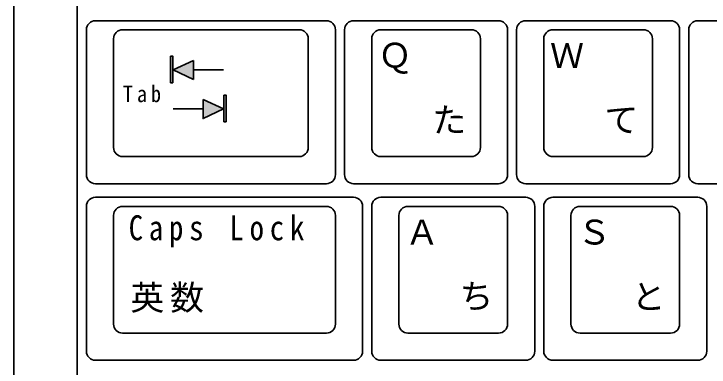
# Model space of a CAD drawing. Units: millimetres, scale not verified. Extents: x -27958 to 16946, y -4245 to 4259.
# Drawn here: x -5341 to -5264.2, y 2571.4 to 2610.4 of the extents above; entities that cross this region are included whole.
import ezdxf
from ezdxf.enums import TextEntityAlignment as Align

# ---------------------------------------------------------------- set-up
doc = ezdxf.new("R2010")
doc.units = ezdxf.units.MM
doc.header["$LTSCALE"] = 30
doc.layers.add('0-0', color=7, linetype='Continuous', lineweight=35)
doc.styles.add('ＭＳ ゴシック', font='')
doc.styles.get('ＭＳ ゴシック').set_extended_font_data('MS Gothic')

msp = doc.modelspace()

# ---------------------------------------------------------------- linework, layer by layer
at = {"layer": '0-0'}
for p, q in [((-5340.98, 2697.12), (-5340.98, 2525.12)), ((-5333.98, 2697.12), (-5333.98, 2532.12)), ((-5306.48, 2609.62), (-5331.98, 2609.62)), ((-5287.48, 2609.62), (-5303.48, 2609.62)), ((-5284.48, 2609.62), (-5268.48, 2609.62)), ((-5265.48, 2609.62), (-5249.48, 2609.62)), ((-5332.98, 2608.62), (-5332.98, 2592.62)), ((-5309.48, 2608.62), (-5328.98, 2608.62)), ((-5305.48, 2608.62), (-5305.48, 2592.62)), ((-5304.48, 2608.62), (-5304.48, 2592.62)), ((-5300.48, 2608.62), (-5290.48, 2608.62)), ((-5286.48, 2608.62), (-5286.48, 2592.62)), ((-5285.48, 2608.62), (-5285.48, 2592.62)), ((-5271.48, 2608.62), (-5281.48, 2608.62)), ((-5267.48, 2608.62), (-5267.48, 2592.62)), ((-5266.48, 2608.62), (-5266.48, 2592.62)), ((-5329.98, 2607.62), (-5329.98, 2595.62)), ((-5308.48, 2607.62), (-5308.48, 2595.62)), ((-5301.48, 2607.62), (-5301.48, 2595.62)), ((-5289.48, 2607.62), (-5289.48, 2595.62)), ((-5282.48, 2607.62), (-5282.48, 2595.62)), ((-5270.48, 2607.62), (-5270.48, 2595.62)), ((-5323.39, 2604.18), (-5321.14, 2605.23)), ((-5321.14, 2605.23), (-5321.14, 2603.13)), ((-5323.39, 2604.18), (-5321.14, 2603.13)), ((-5321.14, 2604.18), (-5317.83, 2604.18)), ((-5317.83, 2599.87), (-5320.09, 2600.92)), ((-5320.09, 2599.87), (-5323.39, 2599.87)), ((-5328.98, 2594.62), (-5309.48, 2594.62)), ((-5300.48, 2594.62), (-5290.48, 2594.62)), ((-5281.48, 2594.62), (-5271.48, 2594.62)), ((-5331.98, 2591.62), (-5306.48, 2591.62)), ((-5303.48, 2591.62), (-5287.48, 2591.62)), ((-5284.48, 2591.62), (-5268.48, 2591.62)), ((-5265.48, 2591.62), (-5249.48, 2591.62)), ((-5303.48, 2590.12), (-5331.98, 2590.12)), ((-5300.48, 2590.12), (-5284.48, 2590.12)), ((-5265.48, 2590.12), (-5281.48, 2590.12)), ((-5332.98, 2589.12), (-5332.98, 2573.12)), ((-5306.48, 2589.12), (-5328.98, 2589.12)), ((-5302.48, 2589.12), (-5302.48, 2573.12)), ((-5301.48, 2589.12), (-5301.48, 2573.12)), ((-5297.48, 2589.12), (-5287.48, 2589.12)), ((-5283.48, 2589.12), (-5283.48, 2573.12)), ((-5282.48, 2589.12), (-5282.48, 2573.12)), ((-5278.48, 2589.12), (-5268.48, 2589.12)), ((-5264.48, 2589.12), (-5264.48, 2573.12)), ((-5329.98, 2588.12), (-5329.98, 2576.12)), ((-5305.48, 2588.12), (-5305.48, 2576.12)), ((-5298.48, 2588.12), (-5298.48, 2576.12)), ((-5286.48, 2588.12), (-5286.48, 2576.12)), ((-5279.48, 2588.12), (-5279.48, 2576.12)), ((-5267.48, 2588.12), (-5267.48, 2576.12)), ((-5328.98, 2575.12), (-5306.48, 2575.12)), ((-5297.48, 2575.12), (-5287.48, 2575.12)), ((-5278.48, 2575.12), (-5268.48, 2575.12)), ((-5331.98, 2572.12), (-5303.48, 2572.12)), ((-5300.48, 2572.12), (-5284.48, 2572.12)), ((-5281.48, 2572.12), (-5265.48, 2572.12))]:
    msp.add_line(p, q, dxfattribs=at)
for points in [[(-5323.68, 2605.72), (-5323.44, 2605.72), (-5323.44, 2602.77), (-5323.68, 2602.77)], [(-5317.8, 2601.41), (-5317.55, 2601.41), (-5317.55, 2598.46), (-5317.8, 2598.46)]]:
    msp.add_lwpolyline(points, close=True, dxfattribs=at)
msp.add_lwpolyline([(-5317.83, 2599.87), (-5320.09, 2598.82), (-5320.09, 2600.92)], dxfattribs=at)
for centre, start, end in [((-5331.98, 2608.62), 90, 180), ((-5306.48, 2608.62), 0, 90), ((-5303.48, 2608.62), 90, 180), ((-5287.48, 2608.62), 0, 90), ((-5284.48, 2608.62), 90, 180), ((-5268.48, 2608.62), 0, 90), ((-5265.48, 2608.62), 90, 180), ((-5328.98, 2607.62), 90, 180), ((-5309.48, 2607.62), 0, 90), ((-5300.48, 2607.62), 90, 180), ((-5290.48, 2607.62), 0, 90), ((-5281.48, 2607.62), 90, 180), ((-5271.48, 2607.62), 0, 90), ((-5328.98, 2595.62), 180, 270), ((-5309.48, 2595.62), 270, 0), ((-5300.48, 2595.62), 180, 270), ((-5290.48, 2595.62), 270, 0), ((-5281.48, 2595.62), 180, 270), ((-5271.48, 2595.62), 270, 0), ((-5331.98, 2592.62), 180, 270), ((-5306.48, 2592.62), 270, 0), ((-5303.48, 2592.62), 180, 270), ((-5287.48, 2592.62), 270, 0), ((-5284.48, 2592.62), 180, 270), ((-5268.48, 2592.62), 270, 0), ((-5265.48, 2592.62), 180, 270), ((-5331.98, 2589.12), 90, 180), ((-5303.48, 2589.12), 0, 90), ((-5300.48, 2589.12), 90, 180), ((-5284.48, 2589.12), 0, 90), ((-5281.48, 2589.12), 90, 180), ((-5265.48, 2589.12), 0, 90), ((-5328.98, 2588.12), 90, 180), ((-5306.48, 2588.12), 0, 90), ((-5297.48, 2588.12), 90, 180), ((-5287.48, 2588.12), 0, 90), ((-5278.48, 2588.12), 90, 180), ((-5268.48, 2588.12), 0, 90), ((-5328.98, 2576.12), 180, 270), ((-5306.48, 2576.12), 270, 0), ((-5297.48, 2576.12), 180, 270), ((-5287.48, 2576.12), 270, 0), ((-5278.48, 2576.12), 180, 270), ((-5268.48, 2576.12), 270, 0), ((-5331.98, 2573.12), 180, 270), ((-5303.48, 2573.12), 270, 0), ((-5300.48, 2573.12), 180, 270), ((-5284.48, 2573.12), 270, 0), ((-5281.48, 2573.12), 180, 270), ((-5265.48, 2573.12), 270, 0)]:
    msp.add_arc(centre, 1, start, end, dxfattribs=at)
for points in [[(-5323.56, 2604.24), (-5323.44, 2605.72), (-5323.68, 2605.72)], [(-5323.56, 2604.24), (-5323.68, 2605.72), (-5323.68, 2602.77)], [(-5323.56, 2604.24), (-5323.44, 2602.77), (-5323.44, 2605.72)], [(-5321.89, 2604.18), (-5321.14, 2605.23), (-5323.39, 2604.18)], [(-5321.89, 2604.18), (-5321.14, 2603.13), (-5321.14, 2605.23)], [(-5323.56, 2604.24), (-5323.68, 2602.77), (-5323.44, 2602.77)], [(-5321.89, 2604.18), (-5323.39, 2604.18), (-5321.14, 2603.13)], [(-5317.67, 2599.93), (-5317.55, 2601.41), (-5317.8, 2601.41)], [(-5317.67, 2599.93), (-5317.8, 2601.41), (-5317.8, 2598.46)], [(-5317.67, 2599.93), (-5317.55, 2598.46), (-5317.55, 2601.41)], [(-5319.34, 2599.87), (-5317.83, 2599.87), (-5320.09, 2600.92)], [(-5319.34, 2599.87), (-5320.09, 2600.92), (-5320.09, 2598.82)], [(-5319.34, 2599.87), (-5320.09, 2598.82), (-5317.83, 2599.87)], [(-5317.67, 2599.93), (-5317.8, 2598.46), (-5317.55, 2598.46)]]:
    msp.add_solid(points, dxfattribs=at)

# ---------------------------------------------------------------- texts
at = {"layer": '0-0', "style": 'ＭＳ ゴシック'}
for s, p in [('Ｑ', (-5300.79, 2603.61)), ('Ｗ', (-5281.79, 2603.58)), ('た', (-5294.79, 2596.46)), ('て', (-5275.79, 2596.48)), ('Ａ', (-5297.79, 2584.08)), ('Ｓ', (-5278.79, 2584.08)), ('ち', (-5291.79, 2577.01)), ('と', (-5272.79, 2576.95))]:
    msp.add_text(s, height=2.749, dxfattribs=at).set_placement(p, align=Align.BOTTOM_LEFT)
at = {"layer": '0-0', "attachment_point": 7, "style": 'ＭＳ ゴシック'}
for s, insert, char_height in [('\\T1.38;\\W0.9;Tab', (-5328.95, 2600.59), 1.833), ('\\T1.4;\\W0.85;Caps\\~Lock', (-5328.31, 2584.59), 2.749), ('\\T1.17;英数', (-5328.13, 2577.36), 2.749)]:
    msp.add_mtext(s, dxfattribs=dict(at, insert=insert, char_height=char_height))

doc.saveas('drawing.dxf')
